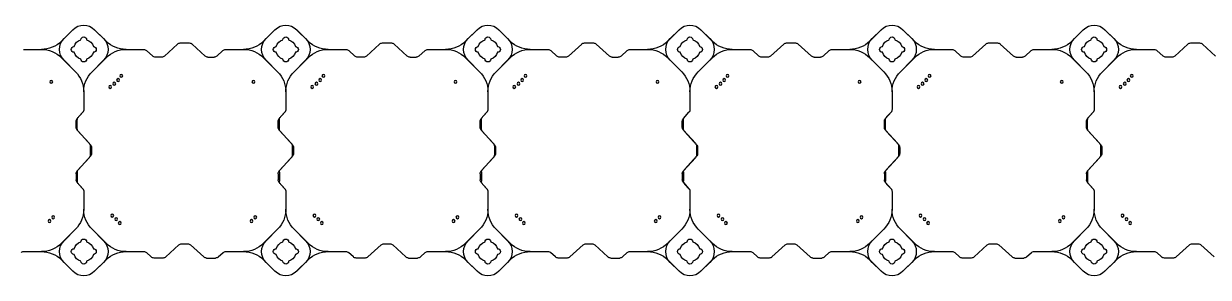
# Model space of a CAD drawing. Header units: millimetres. Extents: x -1612139 to -1260738, y 1141106 to 1536160.
# Drawn here: x -1284550 to -1281618, y 1183867 to 1184495 of the extents above; entities that cross this region are included whole.
import ezdxf

# ---------------------------------------------------------------- set-up
doc = ezdxf.new("R2010")
doc.units = ezdxf.units.MM
doc.header["$LTSCALE"] = 10
doc.layers.get('0').update_dxf_attribs({"linetype": 'CONTINUOUS'})
doc.layers.add('W-FLOAT_BOWL浮筒', color=253, linetype='CONTINUOUS')

# ---------------------------------------------------------------- blocks, each defined once
blk = doc.blocks.new('橙色')
at = {"layer": 'W-FLOAT_BOWL浮筒', "color": 30}
for p, q in [((2973.2, 2548.8), (2944.8, 2520.5)), ((2951.2, 2526.9), (2973.1, 2548.8)), ((3026.8, 2548.8), (3055.2, 2520.5)), ((3026.9, 2548.8), (3048.8, 2526.9)), ((3473.2, 2548.8), (3444.8, 2520.5)), ((3451.2, 2526.9), (3473.1, 2548.8)), ((3526.8, 2548.8), (3555.2, 2520.5)), ((3526.9, 2548.8), (3548.8, 2526.9)), ((3973.2, 2548.8), (3944.8, 2520.5)), ((3951.2, 2526.9), (3973.1, 2548.8)), ((4026.8, 2548.8), (4055.2, 2520.5)), ((4026.9, 2548.8), (4048.8, 2526.9)), ((4473.2, 2548.8), (4444.8, 2520.5)), ((4451.2, 2526.9), (4473.1, 2548.8)), ((4526.8, 2548.8), (4555.2, 2520.5)), ((4526.9, 2548.8), (4548.8, 2526.9)), ((4973.2, 2548.8), (4944.8, 2520.5)), ((4951.2, 2526.9), (4973.1, 2548.8)), ((5026.8, 2548.8), (5055.2, 2520.5)), ((5026.9, 2548.8), (5048.8, 2526.9)), ((5473.2, 2548.8), (5444.8, 2520.5)), ((5451.2, 2526.9), (5473.1, 2548.8)), ((5526.8, 2548.8), (5555.2, 2520.5)), ((5526.9, 2548.8), (5548.8, 2526.9)), ((2851.5, 2500), (2895.3, 2500)), ((3104.6, 2500), (3148.5, 2500)), ((3167.1, 2513.4), (3155.3, 2502.6)), ((3196.1, 2516), (3173.9, 2516)), ((3202.9, 2513.4), (3235.6, 2483.6)), ((3297.1, 2513.4), (3264.4, 2483.6)), ((3303.9, 2516), (3326.1, 2516)), ((3332.9, 2513.4), (3344.7, 2502.6)), ((3351.5, 2500), (3395.3, 2500)), ((3604.6, 2500), (3648.5, 2500)), ((3667.1, 2513.4), (3655.3, 2502.6)), ((3696.1, 2516), (3673.9, 2516)), ((3702.9, 2513.4), (3735.6, 2483.6)), ((3797.1, 2513.4), (3764.4, 2483.6)), ((3803.9, 2516), (3826.1, 2516)), ((3832.9, 2513.4), (3844.7, 2502.6)), ((3851.5, 2500), (3895.3, 2500)), ((4104.6, 2500), (4148.5, 2500)), ((4167.1, 2513.4), (4155.3, 2502.6)), ((4196.1, 2516), (4173.9, 2516)), ((4202.9, 2513.4), (4235.6, 2483.6)), ((4297.1, 2513.4), (4264.4, 2483.6)), ((4303.9, 2516), (4326.1, 2516)), ((4332.9, 2513.4), (4344.7, 2502.6)), ((4351.5, 2500), (4395.3, 2500)), ((4604.6, 2500), (4648.5, 2500)), ((4667.1, 2513.4), (4655.3, 2502.6)), ((4696.1, 2516), (4673.9, 2516)), ((4702.9, 2513.4), (4735.6, 2483.6)), ((4797.1, 2513.4), (4764.4, 2483.6)), ((4803.9, 2516), (4826.1, 2516)), ((4832.9, 2513.4), (4844.7, 2502.6)), ((4851.5, 2500), (4895.3, 2500)), ((5104.6, 2500), (5148.5, 2500)), ((5167.1, 2513.4), (5155.3, 2502.6)), ((5196.1, 2516), (5173.9, 2516)), ((5202.9, 2513.4), (5235.6, 2483.6)), ((5297.1, 2513.4), (5264.4, 2483.6)), ((5303.9, 2516), (5326.1, 2516)), ((5332.9, 2513.4), (5344.7, 2502.6)), ((5351.5, 2500), (5395.3, 2500)), ((5604.6, 2500), (5648.5, 2500)), ((5667.1, 2513.4), (5655.3, 2502.6)), ((5696.1, 2516), (5673.9, 2516)), ((5702.9, 2513.4), (5735.6, 2483.6)), ((5797.1, 2513.4), (5764.4, 2483.6)), ((2979.5, 2444.8), (2944.8, 2479.5)), ((2951.2, 2473.2), (2979.5, 2444.8)), ((3020.5, 2444.8), (3055.2, 2479.5)), ((3048.8, 2473.2), (3020.5, 2444.8)), ((3242.4, 2481), (3257.6, 2481)), ((3479.5, 2444.8), (3444.8, 2479.5)), ((3451.2, 2473.2), (3479.5, 2444.8)), ((3520.5, 2444.8), (3555.2, 2479.5)), ((3548.8, 2473.2), (3520.5, 2444.8)), ((3742.4, 2481), (3757.6, 2481)), ((3979.5, 2444.8), (3944.8, 2479.5)), ((3951.2, 2473.2), (3979.5, 2444.8)), ((4020.5, 2444.8), (4055.2, 2479.5)), ((4048.8, 2473.2), (4020.5, 2444.8)), ((4242.4, 2481), (4257.6, 2481)), ((4479.5, 2444.8), (4444.8, 2479.5)), ((4451.2, 2473.2), (4479.5, 2444.8)), ((4520.5, 2444.8), (4555.2, 2479.5)), ((4548.8, 2473.2), (4520.5, 2444.8)), ((4742.4, 2481), (4757.6, 2481)), ((4979.5, 2444.8), (4944.8, 2479.5)), ((4951.2, 2473.2), (4979.5, 2444.8)), ((5020.5, 2444.8), (5055.2, 2479.5)), ((5048.8, 2473.2), (5020.5, 2444.8)), ((5242.4, 2481), (5257.6, 2481)), ((5479.5, 2444.8), (5444.8, 2479.5)), ((5451.2, 2473.2), (5479.5, 2444.8)), ((5520.5, 2444.8), (5555.2, 2479.5)), ((5548.8, 2473.2), (5520.5, 2444.8)), ((5742.4, 2481), (5757.6, 2481)), ((3000, 2351.3), (3000, 2395.4)), ((3000, 2351.5), (3000, 2395.4)), ((3500, 2351.3), (3500, 2395.4)), ((3500, 2351.5), (3500, 2395.4)), ((4000, 2351.3), (4000, 2395.4)), ((4000, 2351.5), (4000, 2395.4)), ((4500, 2351.3), (4500, 2395.4)), ((4500, 2351.5), (4500, 2395.4)), ((5000, 2351.3), (5000, 2395.4)), ((5000, 2351.5), (5000, 2395.4)), ((5500, 2351.3), (5500, 2395.4)), ((5500, 2351.5), (5500, 2395.4)), ((2981, 2307.4), (2981, 2322.6)), ((2983.6, 2329.4), (2997.4, 2344.5)), ((2984, 2303.9), (2984, 2326.1)), ((2986.6, 2332.9), (2997.4, 2344.7)), ((3481, 2307.4), (3481, 2322.6)), ((3483.6, 2329.4), (3497.4, 2344.5)), ((3484, 2303.9), (3484, 2326.1)), ((3486.6, 2332.9), (3497.4, 2344.7)), ((3981, 2307.4), (3981, 2322.6)), ((3983.6, 2329.4), (3997.4, 2344.5)), ((3984, 2303.9), (3984, 2326.1)), ((3986.6, 2332.9), (3997.4, 2344.7)), ((4481, 2307.4), (4481, 2322.6)), ((4483.6, 2329.4), (4497.4, 2344.5)), ((4484, 2303.9), (4484, 2326.1)), ((4486.6, 2332.9), (4497.4, 2344.7)), ((4981, 2307.4), (4981, 2322.6)), ((4983.6, 2329.4), (4997.4, 2344.5)), ((4984, 2303.9), (4984, 2326.1)), ((4986.6, 2332.9), (4997.4, 2344.7)), ((5481, 2307.4), (5481, 2322.6)), ((5483.6, 2329.4), (5497.4, 2344.5)), ((5484, 2303.9), (5484, 2326.1)), ((5486.6, 2332.9), (5497.4, 2344.7)), ((2983.6, 2300.6), (3013.4, 2267.9)), ((2986.6, 2297.1), (3016.4, 2264.4)), ((3483.6, 2300.6), (3513.4, 2267.9)), ((3486.6, 2297.1), (3516.4, 2264.4)), ((3983.6, 2300.6), (4013.4, 2267.9)), ((3986.6, 2297.1), (4016.4, 2264.4)), ((4483.6, 2300.6), (4513.4, 2267.9)), ((4486.6, 2297.1), (4516.4, 2264.4)), ((4983.6, 2300.6), (5013.4, 2267.9)), ((4986.6, 2297.1), (5016.4, 2264.4)), ((5483.6, 2300.6), (5513.4, 2267.9)), ((5486.6, 2297.1), (5516.4, 2264.4)), ((3016, 2238.9), (3016, 2261.1)), ((3019, 2242.4), (3019, 2257.6)), ((3516, 2238.9), (3516, 2261.1)), ((3519, 2242.4), (3519, 2257.6)), ((4016, 2238.9), (4016, 2261.1)), ((4019, 2242.4), (4019, 2257.6)), ((4516, 2238.9), (4516, 2261.1)), ((4519, 2242.4), (4519, 2257.6)), ((5016, 2238.9), (5016, 2261.1)), ((5019, 2242.4), (5019, 2257.6)), ((5516, 2238.9), (5516, 2261.1)), ((5519, 2242.4), (5519, 2257.6)), ((2983.6, 2199.4), (3013.4, 2232.1)), ((2986.6, 2202.9), (3016.4, 2235.6)), ((3483.6, 2199.4), (3513.4, 2232.1)), ((3486.6, 2202.9), (3516.4, 2235.6)), ((3983.6, 2199.4), (4013.4, 2232.1)), ((3986.6, 2202.9), (4016.4, 2235.6)), ((4483.6, 2199.4), (4513.4, 2232.1)), ((4486.6, 2202.9), (4516.4, 2235.6)), ((4983.6, 2199.4), (5013.4, 2232.1)), ((4986.6, 2202.9), (5016.4, 2235.6)), ((5483.6, 2199.4), (5513.4, 2232.1)), ((5486.6, 2202.9), (5516.4, 2235.6)), ((2981, 2192.6), (2981, 2177.4)), ((2983.6, 2170.6), (2997.4, 2155.5)), ((2984, 2196.1), (2984, 2173.9)), ((3481, 2192.6), (3481, 2177.4)), ((3483.6, 2170.6), (3497.4, 2155.5)), ((3484, 2196.1), (3484, 2173.9)), ((3981, 2192.6), (3981, 2177.4)), ((3983.6, 2170.6), (3997.4, 2155.5)), ((3984, 2196.1), (3984, 2173.9)), ((4481, 2192.6), (4481, 2177.4)), ((4483.6, 2170.6), (4497.4, 2155.5)), ((4484, 2196.1), (4484, 2173.9)), ((4981, 2192.6), (4981, 2177.4)), ((4983.6, 2170.6), (4997.4, 2155.5)), ((4984, 2196.1), (4984, 2173.9)), ((5481, 2192.6), (5481, 2177.4)), ((5483.6, 2170.6), (5497.4, 2155.5)), ((5484, 2196.1), (5484, 2173.9)), ((2986.6, 2167.1), (2997.4, 2155.3)), ((3000, 2104.7), (3000, 2148.7)), ((3000, 2104.7), (3000, 2148.5)), ((3486.6, 2167.1), (3497.4, 2155.3)), ((3500, 2104.7), (3500, 2148.7)), ((3500, 2104.7), (3500, 2148.5)), ((3986.6, 2167.1), (3997.4, 2155.3)), ((4000, 2104.7), (4000, 2148.7)), ((4000, 2104.7), (4000, 2148.5)), ((4486.6, 2167.1), (4497.4, 2155.3)), ((4500, 2104.7), (4500, 2148.7)), ((4500, 2104.7), (4500, 2148.5)), ((4986.6, 2167.1), (4997.4, 2155.3)), ((5000, 2104.7), (5000, 2148.7)), ((5000, 2104.7), (5000, 2148.5)), ((5486.6, 2167.1), (5497.4, 2155.3)), ((5500, 2104.7), (5500, 2148.7)), ((5500, 2104.7), (5500, 2148.5)), ((2944.8, 2020.5), (2979.5, 2055.2)), ((2951.2, 2026.8), (2979.5, 2055.2)), ((3048.8, 2026.8), (3020.5, 2055.2)), ((3055.2, 2020.5), (3020.5, 2055.2)), ((3444.8, 2020.5), (3479.5, 2055.2)), ((3451.2, 2026.8), (3479.5, 2055.2)), ((3548.8, 2026.8), (3520.5, 2055.2)), ((3555.2, 2020.5), (3520.5, 2055.2)), ((3944.8, 2020.5), (3979.5, 2055.2)), ((3951.2, 2026.8), (3979.5, 2055.2)), ((4048.8, 2026.8), (4020.5, 2055.2)), ((4055.2, 2020.5), (4020.5, 2055.2)), ((4444.8, 2020.5), (4479.5, 2055.2)), ((4451.2, 2026.8), (4479.5, 2055.2)), ((4548.8, 2026.8), (4520.5, 2055.2)), ((4555.2, 2020.5), (4520.5, 2055.2)), ((4944.8, 2020.5), (4979.5, 2055.2)), ((4951.2, 2026.8), (4979.5, 2055.2)), ((5048.8, 2026.8), (5020.5, 2055.2)), ((5055.2, 2020.5), (5020.5, 2055.2)), ((5444.8, 2020.5), (5479.5, 2055.2)), ((5451.2, 2026.8), (5479.5, 2055.2)), ((5548.8, 2026.8), (5520.5, 2055.2)), ((5555.2, 2020.5), (5520.5, 2055.2)), ((2851.3, 2000), (2895.3, 2000)), ((3104.6, 2000), (3148.7, 2000)), ((3170.6, 2016.4), (3155.5, 2002.6)), ((3192.6, 2019), (3177.4, 2019)), ((3199.4, 2016.4), (3232.1, 1986.6)), ((3300.6, 2016.4), (3267.9, 1986.6)), ((3307.4, 2019), (3322.6, 2019)), ((3329.4, 2016.4), (3344.5, 2002.6)), ((3351.3, 2000), (3395.3, 2000)), ((3604.6, 2000), (3648.7, 2000)), ((3670.6, 2016.4), (3655.5, 2002.6)), ((3692.6, 2019), (3677.4, 2019)), ((3699.4, 2016.4), (3732.1, 1986.6)), ((3800.6, 2016.4), (3767.9, 1986.6)), ((3807.4, 2019), (3822.6, 2019)), ((3829.4, 2016.4), (3844.5, 2002.6)), ((3851.3, 2000), (3895.3, 2000)), ((4104.6, 2000), (4148.7, 2000)), ((4170.6, 2016.4), (4155.5, 2002.6)), ((4192.6, 2019), (4177.4, 2019)), ((4199.4, 2016.4), (4232.1, 1986.6)), ((4300.6, 2016.4), (4267.9, 1986.6)), ((4307.4, 2019), (4322.6, 2019)), ((4329.4, 2016.4), (4344.5, 2002.6)), ((4351.3, 2000), (4395.3, 2000)), ((4604.6, 2000), (4648.7, 2000)), ((4670.6, 2016.4), (4655.5, 2002.6)), ((4692.6, 2019), (4677.4, 2019)), ((4699.4, 2016.4), (4732.1, 1986.6)), ((4800.6, 2016.4), (4767.9, 1986.6)), ((4807.4, 2019), (4822.6, 2019)), ((4829.4, 2016.4), (4844.5, 2002.6)), ((4851.3, 2000), (4895.3, 2000)), ((5104.6, 2000), (5148.7, 2000)), ((5170.6, 2016.4), (5155.5, 2002.6)), ((5192.6, 2019), (5177.4, 2019)), ((5199.4, 2016.4), (5232.1, 1986.6)), ((5300.6, 2016.4), (5267.9, 1986.6)), ((5307.4, 2019), (5322.6, 2019)), ((5329.4, 2016.4), (5344.5, 2002.6)), ((5351.3, 2000), (5395.3, 2000)), ((5604.6, 2000), (5648.7, 2000)), ((5670.6, 2016.4), (5655.5, 2002.6)), ((5692.6, 2019), (5677.4, 2019)), ((5699.4, 2016.4), (5732.1, 1986.6)), ((5800.6, 2016.4), (5767.9, 1986.6)), ((2973.2, 1951.2), (2944.8, 1979.5)), ((2973.1, 1951.2), (2951.2, 1973.1)), ((3026.8, 1951.2), (3055.2, 1979.5)), ((3048.8, 1973.1), (3026.9, 1951.2)), ((3238.9, 1984), (3261.1, 1984)), ((3473.2, 1951.2), (3444.8, 1979.5)), ((3473.1, 1951.2), (3451.2, 1973.1)), ((3526.8, 1951.2), (3555.2, 1979.5)), ((3548.8, 1973.1), (3526.9, 1951.2)), ((3738.9, 1984), (3761.1, 1984)), ((3973.2, 1951.2), (3944.8, 1979.5)), ((3973.1, 1951.2), (3951.2, 1973.1)), ((4026.8, 1951.2), (4055.2, 1979.5)), ((4048.8, 1973.1), (4026.9, 1951.2)), ((4238.9, 1984), (4261.1, 1984)), ((4473.2, 1951.2), (4444.8, 1979.5)), ((4473.1, 1951.2), (4451.2, 1973.1)), ((4526.8, 1951.2), (4555.2, 1979.5)), ((4548.8, 1973.1), (4526.9, 1951.2)), ((4738.9, 1984), (4761.1, 1984)), ((4973.2, 1951.2), (4944.8, 1979.5)), ((4973.1, 1951.2), (4951.2, 1973.1)), ((5026.8, 1951.2), (5055.2, 1979.5)), ((5048.8, 1973.1), (5026.9, 1951.2)), ((5238.9, 1984), (5261.1, 1984)), ((5473.2, 1951.2), (5444.8, 1979.5)), ((5473.1, 1951.2), (5451.2, 1973.1)), ((5526.8, 1951.2), (5555.2, 1979.5)), ((5548.8, 1973.1), (5526.9, 1951.2)), ((5738.9, 1984), (5761.1, 1984))]:
    blk.add_line(p, q, dxfattribs=at)
for centre in [(3089, 2429.4), (3589, 2429.4), (4089, 2429.4), (4589, 2429.4), (5089, 2429.4), (5589, 2429.4), (2915.2, 2424.4), (2924.4, 2415.2), (3070.6, 2411), (3080.3, 2419.7), (3415.2, 2424.4), (3424.4, 2415.2), (3570.6, 2411), (3580.3, 2419.7), (3915.2, 2424.4), (3924.4, 2415.2), (4070.6, 2411), (4080.3, 2419.7), (4415.2, 2424.4), (4424.4, 2415.2), (4570.6, 2411), (4580.3, 2419.7), (4915.2, 2424.4), (4924.4, 2415.2), (5070.6, 2411), (5080.3, 2419.7), (5415.2, 2424.4), (5424.4, 2415.2), (5570.6, 2411), (5580.3, 2419.7), (2919.7, 2080.3), (3065.3, 2092.9), (3075.6, 2084.8), (3419.7, 2080.3), (3565.3, 2092.9), (3575.6, 2084.8), (3919.7, 2080.3), (4065.3, 2092.9), (4075.6, 2084.8), (4419.7, 2080.3), (4565.3, 2092.9), (4575.6, 2084.8), (4919.7, 2080.3), (5065.3, 2092.9), (5075.6, 2084.8), (5419.7, 2080.3), (5565.3, 2092.9), (5575.6, 2084.8), (3084.8, 2075.6), (3092.9, 2065.3), (3584.8, 2075.6), (3592.9, 2065.3), (4084.8, 2075.6), (4092.9, 2065.3), (4584.8, 2075.6), (4592.9, 2065.3), (5084.8, 2075.6), (5092.9, 2065.3), (5584.8, 2075.6), (5592.9, 2065.3)]:
    blk.add_circle(centre, 3.5, dxfattribs=at)
for centre, radius, start, end in [((3000, 2522), 38, 45, 135), ((3000, 2522), 38, 45, 135), ((3500, 2522), 38, 45, 135), ((3500, 2522), 38, 45, 135), ((4000, 2522), 38, 45, 135), ((4000, 2522), 38, 45, 135), ((4500, 2522), 38, 45, 135), ((4500, 2522), 38, 45, 135), ((5000, 2522), 38, 45, 135), ((5000, 2522), 38, 45, 135), ((5500, 2522), 38, 45, 135), ((5500, 2522), 38, 45, 135), ((2978, 2500), 38, 135, 225), ((3000, 2500), 25, 106.2602, 163.7398), ((3000, 2500), 25, 106.2602, 163.7398), ((3000, 2524), 7, 0, 180), ((3000, 2524), 7, 0, 180), ((3000, 2500), 25, 16.2602, 73.7398), ((3000, 2500), 25, 16.2602, 73.7398), ((3022, 2500), 38, 315, 45), ((3478, 2500), 38, 135, 225), ((3500, 2500), 25, 106.2602, 163.7398), ((3500, 2500), 25, 106.2602, 163.7398), ((3500, 2524), 7, 0, 180), ((3500, 2524), 7, 0, 180), ((3500, 2500), 25, 16.2602, 73.7398), ((3500, 2500), 25, 16.2602, 73.7398), ((3522, 2500), 38, 315, 45), ((3978, 2500), 38, 135, 225), ((4000, 2500), 25, 106.2602, 163.7398), ((4000, 2500), 25, 106.2602, 163.7398), ((4000, 2524), 7, 0, 180), ((4000, 2524), 7, 0, 180), ((4000, 2500), 25, 16.2602, 73.7398), ((4000, 2500), 25, 16.2602, 73.7398), ((4022, 2500), 38, 315, 45), ((4478, 2500), 38, 135, 225), ((4500, 2500), 25, 106.2602, 163.7398), ((4500, 2500), 25, 106.2602, 163.7398), ((4500, 2524), 7, 0, 180), ((4500, 2524), 7, 0, 180), ((4500, 2500), 25, 16.2602, 73.7398), ((4500, 2500), 25, 16.2602, 73.7398), ((4522, 2500), 38, 315, 45), ((4978, 2500), 38, 135, 225), ((5000, 2500), 25, 106.2602, 163.7398), ((5000, 2500), 25, 106.2602, 163.7398), ((5000, 2524), 7, 0, 180), ((5000, 2524), 7, 0, 180), ((5000, 2500), 25, 16.2602, 73.7398), ((5000, 2500), 25, 16.2602, 73.7398), ((5022, 2500), 38, 315, 45), ((5478, 2500), 38, 135, 225), ((5500, 2500), 25, 106.2602, 163.7398), ((5500, 2500), 25, 106.2602, 163.7398), ((5500, 2524), 7, 0, 180), ((5500, 2524), 7, 0, 180), ((5500, 2500), 25, 16.2602, 73.7398), ((5500, 2500), 25, 16.2602, 73.7398), ((5522, 2500), 38, 315, 45), ((2851.5, 2510), 10, 227.7263, 270), ((2895.3, 2570), 70, 270, 315), ((2895.3, 2430), 70, 45, 90), ((2976, 2500), 7, 90, 270), ((2976, 2500), 7, 90, 270), ((3000, 2500), 25, 196.2602, 253.7398), ((3000, 2500), 25, 196.2602, 253.7398), ((3000, 2500), 25, 286.2602, 343.7398), ((3000, 2500), 25, 286.2602, 343.7398), ((3024, 2500), 7, 270, 90), ((3024, 2500), 7, 270, 90), ((3104.7, 2570), 70, 225, 270), ((3104.7, 2430), 70, 90, 135), ((3148.5, 2510), 10, 270, 312.2737), ((3173.9, 2506), 10, 90, 132.2737), ((3196.1, 2506), 10, 47.7263, 90), ((3303.9, 2506), 10, 90, 132.2737), ((3326.1, 2506), 10, 47.7263, 90), ((3351.5, 2510), 10, 227.7263, 270), ((3395.3, 2570), 70, 270, 315), ((3395.3, 2430), 70, 45, 90), ((3476, 2500), 7, 90, 270), ((3476, 2500), 7, 90, 270), ((3500, 2500), 25, 196.2602, 253.7398), ((3500, 2500), 25, 196.2602, 253.7398), ((3500, 2500), 25, 286.2602, 343.7398), ((3500, 2500), 25, 286.2602, 343.7398), ((3524, 2500), 7, 270, 90), ((3524, 2500), 7, 270, 90), ((3604.7, 2570), 70, 225, 270), ((3604.7, 2430), 70, 90, 135), ((3648.5, 2510), 10, 270, 312.2737), ((3673.9, 2506), 10, 90, 132.2737), ((3696.1, 2506), 10, 47.7263, 90), ((3803.9, 2506), 10, 90, 132.2737), ((3826.1, 2506), 10, 47.7263, 90), ((3851.5, 2510), 10, 227.7263, 270), ((3895.3, 2570), 70, 270, 315), ((3895.3, 2430), 70, 45, 90), ((3976, 2500), 7, 90, 270), ((3976, 2500), 7, 90, 270), ((4000, 2500), 25, 196.2602, 253.7398), ((4000, 2500), 25, 196.2602, 253.7398), ((4000, 2500), 25, 286.2602, 343.7398), ((4000, 2500), 25, 286.2602, 343.7398), ((4024, 2500), 7, 270, 90), ((4024, 2500), 7, 270, 90), ((4104.7, 2570), 70, 225, 270), ((4104.7, 2430), 70, 90, 135), ((4148.5, 2510), 10, 270, 312.2737), ((4173.9, 2506), 10, 90, 132.2737), ((4196.1, 2506), 10, 47.7263, 90), ((4303.9, 2506), 10, 90, 132.2737), ((4326.1, 2506), 10, 47.7263, 90), ((4351.5, 2510), 10, 227.7263, 270), ((4395.3, 2570), 70, 270, 315), ((4395.3, 2430), 70, 45, 90), ((4476, 2500), 7, 90, 270), ((4476, 2500), 7, 90, 270), ((4500, 2500), 25, 196.2602, 253.7398), ((4500, 2500), 25, 196.2602, 253.7398), ((4500, 2500), 25, 286.2602, 343.7398), ((4500, 2500), 25, 286.2602, 343.7398), ((4524, 2500), 7, 270, 90), ((4524, 2500), 7, 270, 90), ((4604.7, 2570), 70, 225, 270), ((4604.7, 2430), 70, 90, 135), ((4648.5, 2510), 10, 270, 312.2737), ((4673.9, 2506), 10, 90, 132.2737), ((4696.1, 2506), 10, 47.7263, 90), ((4803.9, 2506), 10, 90, 132.2737), ((4826.1, 2506), 10, 47.7263, 90), ((4851.5, 2510), 10, 227.7263, 270), ((4895.3, 2570), 70, 270, 315), ((4895.3, 2430), 70, 45, 90), ((4976, 2500), 7, 90, 270), ((4976, 2500), 7, 90, 270), ((5000, 2500), 25, 196.2602, 253.7398), ((5000, 2500), 25, 196.2602, 253.7398), ((5000, 2500), 25, 286.2602, 343.7398), ((5000, 2500), 25, 286.2602, 343.7398), ((5024, 2500), 7, 270, 90), ((5024, 2500), 7, 270, 90), ((5104.7, 2570), 70, 225, 270), ((5104.7, 2430), 70, 90, 135), ((5148.5, 2510), 10, 270, 312.2737), ((5173.9, 2506), 10, 90, 132.2737), ((5196.1, 2506), 10, 47.7263, 90), ((5303.9, 2506), 10, 90, 132.2737), ((5326.1, 2506), 10, 47.7263, 90), ((5351.5, 2510), 10, 227.7263, 270), ((5395.3, 2570), 70, 270, 315), ((5395.3, 2430), 70, 45, 90), ((5476, 2500), 7, 90, 270), ((5476, 2500), 7, 90, 270), ((5500, 2500), 25, 196.2602, 253.7398), ((5500, 2500), 25, 196.2602, 253.7398), ((5500, 2500), 25, 286.2602, 343.7398), ((5500, 2500), 25, 286.2602, 343.7398), ((5524, 2500), 7, 270, 90), ((5524, 2500), 7, 270, 90), ((5604.7, 2570), 70, 225, 270), ((5604.7, 2430), 70, 90, 135), ((5648.5, 2510), 10, 270, 312.2737), ((5673.9, 2506), 10, 90, 132.2737), ((5696.1, 2506), 10, 47.7263, 90), ((3000, 2476), 7, 180, 0), ((3000, 2476), 7, 180, 0), ((3242.4, 2491), 10, 227.7263, 270), ((3257.6, 2491), 10, 270, 312.2737), ((3500, 2476), 7, 180, 0), ((3500, 2476), 7, 180, 0), ((3742.4, 2491), 10, 227.7263, 270), ((3757.6, 2491), 10, 270, 312.2737), ((4000, 2476), 7, 180, 0), ((4000, 2476), 7, 180, 0), ((4242.4, 2491), 10, 227.7263, 270), ((4257.6, 2491), 10, 270, 312.2737), ((4500, 2476), 7, 180, 0), ((4500, 2476), 7, 180, 0), ((4742.4, 2491), 10, 227.7263, 270), ((4757.6, 2491), 10, 270, 312.2737), ((5000, 2476), 7, 180, 0), ((5000, 2476), 7, 180, 0), ((5242.4, 2491), 10, 227.7263, 270), ((5257.6, 2491), 10, 270, 312.2737), ((5500, 2476), 7, 180, 0), ((5500, 2476), 7, 180, 0), ((5742.4, 2491), 10, 227.7263, 270), ((5757.6, 2491), 10, 270, 312.2737), ((2930, 2395.3), 70, 0, 45), ((2930, 2395.3), 70, 0, 45), ((3070, 2395.3), 70, 135, 180), ((3070, 2395.3), 70, 135, 180), ((3430, 2395.3), 70, 0, 45), ((3430, 2395.3), 70, 0, 45), ((3570, 2395.3), 70, 135, 180), ((3570, 2395.3), 70, 135, 180), ((3930, 2395.3), 70, 0, 45), ((3930, 2395.3), 70, 0, 45), ((4070, 2395.3), 70, 135, 180), ((4070, 2395.3), 70, 135, 180), ((4430, 2395.3), 70, 0, 45), ((4430, 2395.3), 70, 0, 45), ((4570, 2395.3), 70, 135, 180), ((4570, 2395.3), 70, 135, 180), ((4930, 2395.3), 70, 0, 45), ((4930, 2395.3), 70, 0, 45), ((5070, 2395.3), 70, 135, 180), ((5070, 2395.3), 70, 135, 180), ((5430, 2395.3), 70, 0, 45), ((5430, 2395.3), 70, 0, 45), ((5570, 2395.3), 70, 135, 180), ((5570, 2395.3), 70, 135, 180), ((2990, 2351.5), 10, 317.7263, 0), ((2990, 2351.3), 10, 317.7263, 0), ((3490, 2351.5), 10, 317.7263, 0), ((3490, 2351.3), 10, 317.7263, 0), ((3990, 2351.5), 10, 317.7263, 0), ((3990, 2351.3), 10, 317.7263, 0), ((4490, 2351.5), 10, 317.7263, 0), ((4490, 2351.3), 10, 317.7263, 0), ((4990, 2351.5), 10, 317.7263, 0), ((4990, 2351.3), 10, 317.7263, 0), ((5490, 2351.5), 10, 317.7263, 0), ((5490, 2351.3), 10, 317.7263, 0), ((2991, 2322.6), 10, 137.7263, 180), ((2994, 2326.1), 10, 137.7263, 180), ((3491, 2322.6), 10, 137.7263, 180), ((3494, 2326.1), 10, 137.7263, 180), ((3991, 2322.6), 10, 137.7263, 180), ((3994, 2326.1), 10, 137.7263, 180), ((4491, 2322.6), 10, 137.7263, 180), ((4494, 2326.1), 10, 137.7263, 180), ((4991, 2322.6), 10, 137.7263, 180), ((4994, 2326.1), 10, 137.7263, 180), ((5491, 2322.6), 10, 137.7263, 180), ((5494, 2326.1), 10, 137.7263, 180), ((2991, 2307.4), 10, 180, 222.2737), ((2994, 2303.9), 10, 180, 222.2737), ((3491, 2307.4), 10, 180, 222.2737), ((3494, 2303.9), 10, 180, 222.2737), ((3991, 2307.4), 10, 180, 222.2737), ((3994, 2303.9), 10, 180, 222.2737), ((4491, 2307.4), 10, 180, 222.2737), ((4494, 2303.9), 10, 180, 222.2737), ((4991, 2307.4), 10, 180, 222.2737), ((4994, 2303.9), 10, 180, 222.2737), ((5491, 2307.4), 10, 180, 222.2737), ((5494, 2303.9), 10, 180, 222.2737), ((3006, 2261.1), 10, 0, 42.2737), ((3009, 2257.6), 10, 0, 42.2737), ((3506, 2261.1), 10, 0, 42.2737), ((3509, 2257.6), 10, 0, 42.2737), ((4006, 2261.1), 10, 0, 42.2737), ((4009, 2257.6), 10, 0, 42.2737), ((4506, 2261.1), 10, 0, 42.2737), ((4509, 2257.6), 10, 0, 42.2737), ((5006, 2261.1), 10, 0, 42.2737), ((5009, 2257.6), 10, 0, 42.2737), ((5506, 2261.1), 10, 0, 42.2737), ((5509, 2257.6), 10, 0, 42.2737), ((3006, 2238.9), 10, 317.7263, 0), ((3009, 2242.4), 10, 317.7263, 0), ((3506, 2238.9), 10, 317.7263, 0), ((3509, 2242.4), 10, 317.7263, 0), ((4006, 2238.9), 10, 317.7263, 0), ((4009, 2242.4), 10, 317.7263, 0), ((4506, 2238.9), 10, 317.7263, 0), ((4509, 2242.4), 10, 317.7263, 0), ((5006, 2238.9), 10, 317.7263, 0), ((5009, 2242.4), 10, 317.7263, 0), ((5506, 2238.9), 10, 317.7263, 0), ((5509, 2242.4), 10, 317.7263, 0), ((2991, 2192.6), 10, 137.7263, 180), ((2994, 2196.1), 10, 137.7263, 180), ((3491, 2192.6), 10, 137.7263, 180), ((3494, 2196.1), 10, 137.7263, 180), ((3991, 2192.6), 10, 137.7263, 180), ((3994, 2196.1), 10, 137.7263, 180), ((4491, 2192.6), 10, 137.7263, 180), ((4494, 2196.1), 10, 137.7263, 180), ((4991, 2192.6), 10, 137.7263, 180), ((4994, 2196.1), 10, 137.7263, 180), ((5491, 2192.6), 10, 137.7263, 180), ((5494, 2196.1), 10, 137.7263, 180), ((2991, 2177.4), 10, 180, 222.2737), ((2994, 2173.9), 10, 180, 222.2737), ((3491, 2177.4), 10, 180, 222.2737), ((3494, 2173.9), 10, 180, 222.2737), ((3991, 2177.4), 10, 180, 222.2737), ((3994, 2173.9), 10, 180, 222.2737), ((4491, 2177.4), 10, 180, 222.2737), ((4494, 2173.9), 10, 180, 222.2737), ((4991, 2177.4), 10, 180, 222.2737), ((4994, 2173.9), 10, 180, 222.2737), ((5491, 2177.4), 10, 180, 222.2737), ((5494, 2173.9), 10, 180, 222.2737), ((2990, 2148.7), 10, 0, 42.2737), ((2990, 2148.5), 10, 0, 42.2737), ((3490, 2148.7), 10, 0, 42.2737), ((3490, 2148.5), 10, 0, 42.2737), ((3990, 2148.7), 10, 0, 42.2737), ((3990, 2148.5), 10, 0, 42.2737), ((4490, 2148.7), 10, 0, 42.2737), ((4490, 2148.5), 10, 0, 42.2737), ((4990, 2148.7), 10, 0, 42.2737), ((4990, 2148.5), 10, 0, 42.2737), ((5490, 2148.7), 10, 0, 42.2737), ((5490, 2148.5), 10, 0, 42.2737), ((2930, 2104.7), 70, 315, 0), ((2930, 2104.7), 70, 315, 0), ((3070, 2104.7), 70, 180, 225), ((3070, 2104.7), 70, 180, 225), ((3430, 2104.7), 70, 315, 0), ((3430, 2104.7), 70, 315, 0), ((3570, 2104.7), 70, 180, 225), ((3570, 2104.7), 70, 180, 225), ((3930, 2104.7), 70, 315, 0), ((3930, 2104.7), 70, 315, 0), ((4070, 2104.7), 70, 180, 225), ((4070, 2104.7), 70, 180, 225), ((4430, 2104.7), 70, 315, 0), ((4430, 2104.7), 70, 315, 0), ((4570, 2104.7), 70, 180, 225), ((4570, 2104.7), 70, 180, 225), ((4930, 2104.7), 70, 315, 0), ((4930, 2104.7), 70, 315, 0), ((5070, 2104.7), 70, 180, 225), ((5070, 2104.7), 70, 180, 225), ((5430, 2104.7), 70, 315, 0), ((5430, 2104.7), 70, 315, 0), ((5570, 2104.7), 70, 180, 225), ((5570, 2104.7), 70, 180, 225), ((2978, 2000), 38, 135, 225), ((3000, 2000), 25, 106.2602, 163.7398), ((3000, 2000), 25, 106.2602, 163.7398), ((3000, 2024), 7, 0, 180), ((3000, 2024), 7, 0, 180), ((3000, 2000), 25, 16.2602, 73.7398), ((3000, 2000), 25, 16.2602, 73.7398), ((3022, 2000), 38, 315, 45), ((3478, 2000), 38, 135, 225), ((3500, 2000), 25, 106.2602, 163.7398), ((3500, 2000), 25, 106.2602, 163.7398), ((3500, 2024), 7, 0, 180), ((3500, 2024), 7, 0, 180), ((3500, 2000), 25, 16.2602, 73.7398), ((3500, 2000), 25, 16.2602, 73.7398), ((3522, 2000), 38, 315, 45), ((3978, 2000), 38, 135, 225), ((4000, 2000), 25, 106.2602, 163.7398), ((4000, 2000), 25, 106.2602, 163.7398), ((4000, 2024), 7, 0, 180), ((4000, 2024), 7, 0, 180), ((4000, 2000), 25, 16.2602, 73.7398), ((4000, 2000), 25, 16.2602, 73.7398), ((4022, 2000), 38, 315, 45), ((4478, 2000), 38, 135, 225), ((4500, 2000), 25, 106.2602, 163.7398), ((4500, 2000), 25, 106.2602, 163.7398), ((4500, 2024), 7, 0, 180), ((4500, 2024), 7, 0, 180), ((4500, 2000), 25, 16.2602, 73.7398), ((4500, 2000), 25, 16.2602, 73.7398), ((4522, 2000), 38, 315, 45), ((4978, 2000), 38, 135, 225), ((5000, 2000), 25, 106.2602, 163.7398), ((5000, 2000), 25, 106.2602, 163.7398), ((5000, 2024), 7, 0, 180), ((5000, 2024), 7, 0, 180), ((5000, 2000), 25, 16.2602, 73.7398), ((5000, 2000), 25, 16.2602, 73.7398), ((5022, 2000), 38, 315, 45), ((5478, 2000), 38, 135, 225), ((5500, 2000), 25, 106.2602, 163.7398), ((5500, 2000), 25, 106.2602, 163.7398), ((5500, 2024), 7, 0, 180), ((5500, 2024), 7, 0, 180), ((5500, 2000), 25, 16.2602, 73.7398), ((5500, 2000), 25, 16.2602, 73.7398), ((5522, 2000), 38, 315, 45), ((2895.3, 2070), 70, 270, 315), ((2895.3, 1930), 70, 45, 90), ((2976, 2000), 7, 90, 270), ((2976, 2000), 7, 90, 270), ((3024, 2000), 7, 270, 90), ((3024, 2000), 7, 270, 90), ((3104.7, 2070), 70, 225, 270), ((3104.7, 1930), 70, 90, 135), ((3148.7, 2010), 10, 270, 312.2737), ((3177.4, 2009), 10, 90, 132.2737), ((3192.6, 2009), 10, 47.7263, 90), ((3307.4, 2009), 10, 90, 132.2737), ((3322.6, 2009), 10, 47.7263, 90), ((3351.3, 2010), 10, 227.7263, 270), ((3395.3, 2070), 70, 270, 315), ((3395.3, 1930), 70, 45, 90), ((3476, 2000), 7, 90, 270), ((3476, 2000), 7, 90, 270), ((3524, 2000), 7, 270, 90), ((3524, 2000), 7, 270, 90), ((3604.7, 2070), 70, 225, 270), ((3604.7, 1930), 70, 90, 135), ((3648.7, 2010), 10, 270, 312.2737), ((3677.4, 2009), 10, 90, 132.2737), ((3692.6, 2009), 10, 47.7263, 90), ((3807.4, 2009), 10, 90, 132.2737), ((3822.6, 2009), 10, 47.7263, 90), ((3851.3, 2010), 10, 227.7263, 270), ((3895.3, 2070), 70, 270, 315), ((3895.3, 1930), 70, 45, 90), ((3976, 2000), 7, 90, 270), ((3976, 2000), 7, 90, 270), ((4024, 2000), 7, 270, 90), ((4024, 2000), 7, 270, 90), ((4104.7, 2070), 70, 225, 270), ((4104.7, 1930), 70, 90, 135), ((4148.7, 2010), 10, 270, 312.2737), ((4177.4, 2009), 10, 90, 132.2737), ((4192.6, 2009), 10, 47.7263, 90), ((4307.4, 2009), 10, 90, 132.2737), ((4322.6, 2009), 10, 47.7263, 90), ((4351.3, 2010), 10, 227.7263, 270), ((4395.3, 2070), 70, 270, 315), ((4395.3, 1930), 70, 45, 90), ((4476, 2000), 7, 90, 270), ((4476, 2000), 7, 90, 270), ((4524, 2000), 7, 270, 90), ((4524, 2000), 7, 270, 90), ((4604.7, 2070), 70, 225, 270), ((4604.7, 1930), 70, 90, 135), ((4648.7, 2010), 10, 270, 312.2737), ((4677.4, 2009), 10, 90, 132.2737), ((4692.6, 2009), 10, 47.7263, 90), ((4807.4, 2009), 10, 90, 132.2737), ((4822.6, 2009), 10, 47.7263, 90), ((4851.3, 2010), 10, 227.7263, 270), ((4895.3, 2070), 70, 270, 315), ((4895.3, 1930), 70, 45, 90), ((4976, 2000), 7, 90, 270), ((4976, 2000), 7, 90, 270), ((5024, 2000), 7, 270, 90), ((5024, 2000), 7, 270, 90), ((5104.7, 2070), 70, 225, 270), ((5104.7, 1930), 70, 90, 135), ((5148.7, 2010), 10, 270, 312.2737), ((5177.4, 2009), 10, 90, 132.2737), ((5192.6, 2009), 10, 47.7263, 90), ((5307.4, 2009), 10, 90, 132.2737), ((5322.6, 2009), 10, 47.7263, 90), ((5351.3, 2010), 10, 227.7263, 270), ((5395.3, 2070), 70, 270, 315), ((5395.3, 1930), 70, 45, 90), ((5476, 2000), 7, 90, 270), ((5476, 2000), 7, 90, 270), ((5524, 2000), 7, 270, 90), ((5524, 2000), 7, 270, 90), ((5604.7, 2070), 70, 225, 270), ((5604.7, 1930), 70, 90, 135), ((5648.7, 2010), 10, 270, 312.2737), ((5677.4, 2009), 10, 90, 132.2737), ((5692.6, 2009), 10, 47.7263, 90), ((3000, 2000), 25, 196.2602, 253.7398), ((3000, 2000), 25, 196.2602, 253.7398), ((3000, 1976), 7, 180, 0), ((3000, 1976), 7, 180, 0), ((3000, 2000), 25, 286.2602, 343.7398), ((3000, 2000), 25, 286.2602, 343.7398), ((3238.9, 1994), 10, 227.7263, 270), ((3261.1, 1994), 10, 270, 312.2737), ((3500, 2000), 25, 196.2602, 253.7398), ((3500, 2000), 25, 196.2602, 253.7398), ((3500, 1976), 7, 180, 0), ((3500, 1976), 7, 180, 0), ((3500, 2000), 25, 286.2602, 343.7398), ((3500, 2000), 25, 286.2602, 343.7398), ((3738.9, 1994), 10, 227.7263, 270), ((3761.1, 1994), 10, 270, 312.2737), ((4000, 2000), 25, 196.2602, 253.7398), ((4000, 2000), 25, 196.2602, 253.7398), ((4000, 1976), 7, 180, 0), ((4000, 1976), 7, 180, 0), ((4000, 2000), 25, 286.2602, 343.7398), ((4000, 2000), 25, 286.2602, 343.7398), ((4238.9, 1994), 10, 227.7263, 270), ((4261.1, 1994), 10, 270, 312.2737), ((4500, 2000), 25, 196.2602, 253.7398), ((4500, 2000), 25, 196.2602, 253.7398), ((4500, 1976), 7, 180, 0), ((4500, 1976), 7, 180, 0), ((4500, 2000), 25, 286.2602, 343.7398), ((4500, 2000), 25, 286.2602, 343.7398), ((4738.9, 1994), 10, 227.7263, 270), ((4761.1, 1994), 10, 270, 312.2737), ((5000, 2000), 25, 196.2602, 253.7398), ((5000, 2000), 25, 196.2602, 253.7398), ((5000, 1976), 7, 180, 0), ((5000, 1976), 7, 180, 0), ((5000, 2000), 25, 286.2602, 343.7398), ((5000, 2000), 25, 286.2602, 343.7398), ((5238.9, 1994), 10, 227.7263, 270), ((5261.1, 1994), 10, 270, 312.2737), ((5500, 2000), 25, 196.2602, 253.7398), ((5500, 2000), 25, 196.2602, 253.7398), ((5500, 1976), 7, 180, 0), ((5500, 1976), 7, 180, 0), ((5500, 2000), 25, 286.2602, 343.7398), ((5500, 2000), 25, 286.2602, 343.7398), ((5738.9, 1994), 10, 227.7263, 270), ((5761.1, 1994), 10, 270, 312.2737), ((3000, 1978), 38, 225, 315), ((3000, 1978), 38, 225, 315), ((3500, 1978), 38, 225, 315), ((3500, 1978), 38, 225, 315), ((4000, 1978), 38, 225, 315), ((4000, 1978), 38, 225, 315), ((4500, 1978), 38, 225, 315), ((4500, 1978), 38, 225, 315), ((5000, 1978), 38, 225, 315), ((5000, 1978), 38, 225, 315), ((5500, 1978), 38, 225, 315), ((5500, 1978), 38, 225, 315)]:
    blk.add_arc(centre, radius, start, end, dxfattribs=at)

msp = doc.modelspace()

# ---------------------------------------------------------------- block references
at = {"xscale": -1, "rotation": 180}
msp.add_blockref('橙色', (-1287401, 1186431), dxfattribs=at)

doc.saveas('drawing.dxf')
